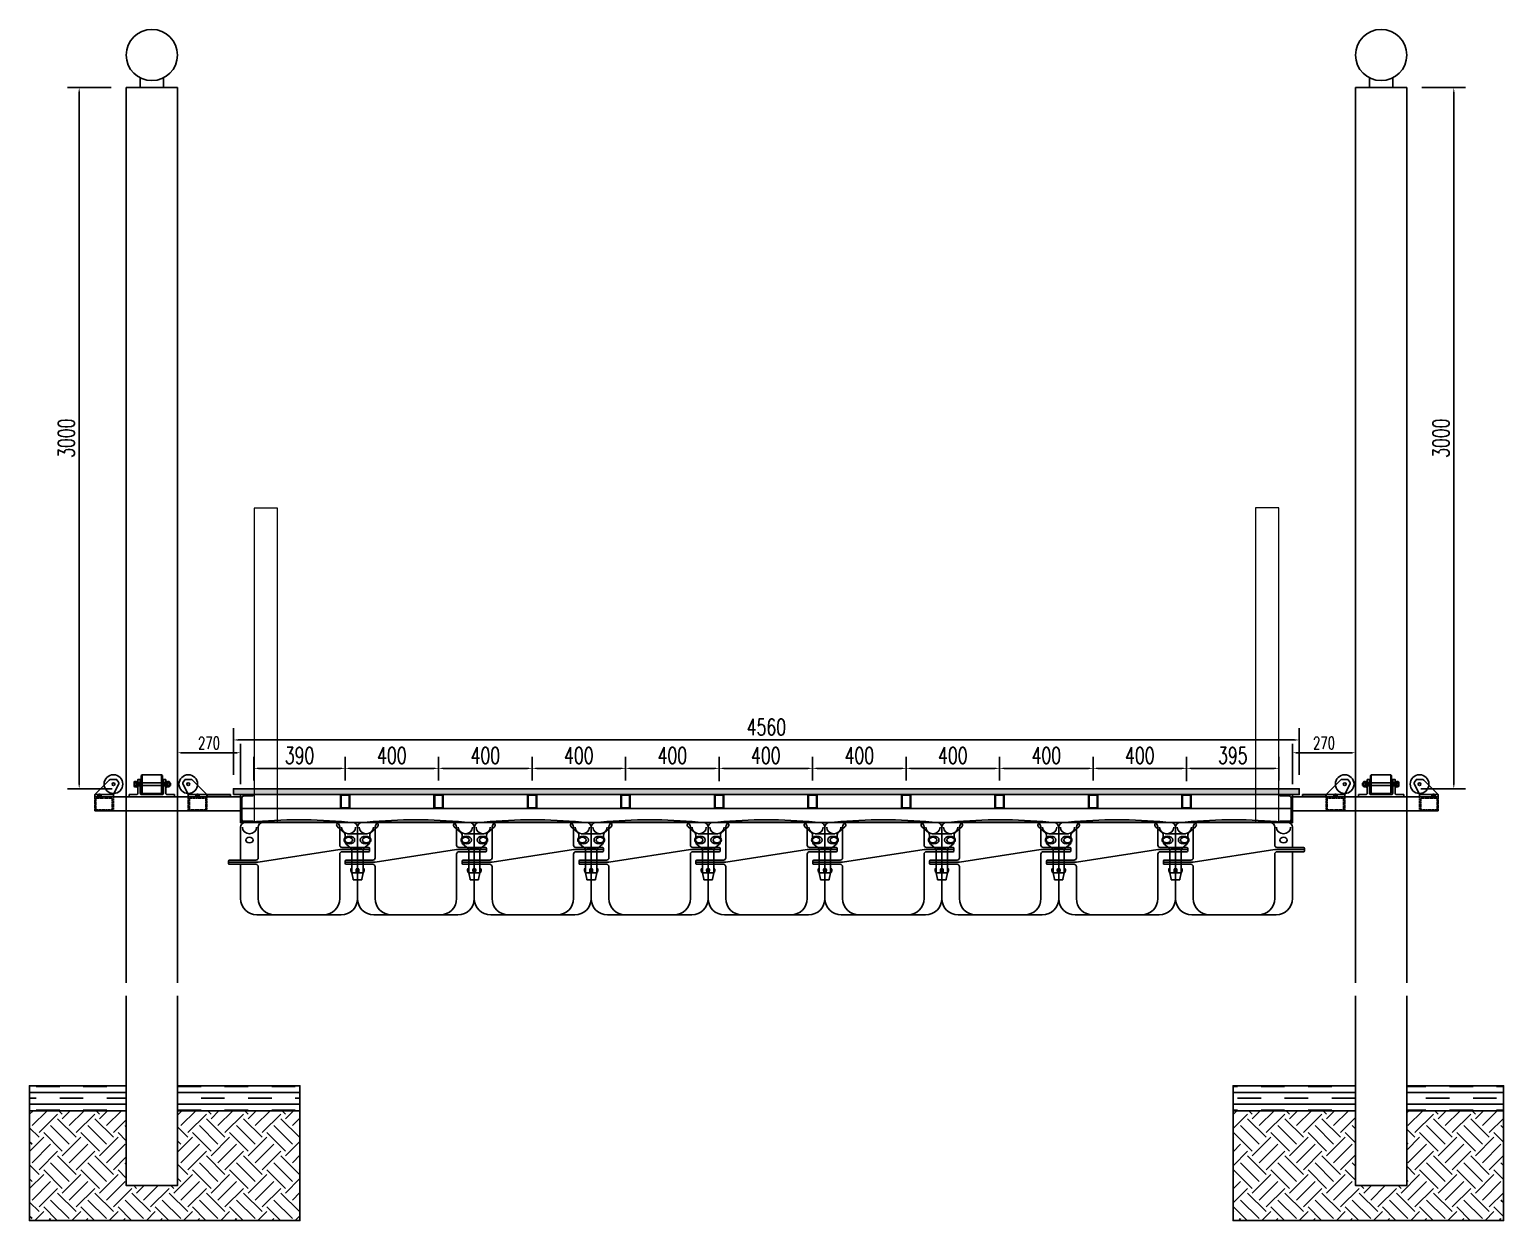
# Model space of a CAD drawing. Header units: millimetres. Extents: x -1442555 to -1216736, y 1446954 to 1531173.
# Drawn here: x -1253319 to -1247012, y 1483214 to 1488311 of the extents above; entities that cross this region are included whole.
import ezdxf

# ---------------------------------------------------------------- set-up
doc = ezdxf.new("R2010")
doc.units = ezdxf.units.MM
doc.header["$LTSCALE"] = 10
for name, pattern in [('ACAD_ISO03W100', [30, 12, -18]), ('CENTER2', [28.575, 19.05, -3.175, 3.175, -3.175]), ('DASH', [0.35, 0.25, -0.1]), ('DASHED2', [9.525, 6.35, -3.175])]:
    doc.linetypes.add(name, pattern=pattern)
doc.layers.get('0').update_dxf_attribs({"linetype": 'CONTINUOUS'})
doc.layers.get('DEFPOINTS').update_dxf_attribs({"linetype": 'CONTINUOUS'})
for name, color, linetype in [('PUB_DIM', 3, 'CONTINUOUS'), ('W-FLOAT_BOWL浮筒', 253, 'CONTINUOUS'), ('W-MOUNTING固定方式', 5, 'CONTINUOUS'), ('W-PLASTIC_RAILINGS塑木栏杆', 6, 'CONTINUOUS'), ('W-STEEL_FRAME钢架', 3, 'CONTINUOUS'), ('W-STEEL_KEEL钢龙骨', 5, 'CONTINUOUS'), ('W-WOOD_FLOOR木地板', 30, 'CONTINUOUS'), ('护桩器', 154, 'CONTINUOUS')]:
    doc.layers.add(name, color=color, linetype=linetype)
doc.styles.add('STANDARD_T3', font='simplex.shx', dxfattribs={"width": 0.7, "bigfont": 'gbcbig.shx'})
doc.dimstyles.new('W&&15', dxfattribs={"dimtxt": 52.5, "dimasz": 15, "dimexe": 37.5, "dimexo": 45, "dimgap": 15, "dimtad": 1, "dimdec": 0, "dimzin": 0, "dimdsep": 46, "dimtxsty": 'STANDARD_T3', "dimcen": 0.09, "dimclrd": 1, "dimclre": 1, "dimclrt": 7, "dimazin": 2, "dimtfac": 1, "dimtdec": 0, "dimtix": 1, "dimtmove": 2, "dimatfit": 3, "dimfxl": 100, "dimtolj": 1, "dimtzin": 0, "dimarcsym": 0})
doc.dimstyles.new('W&&20', dxfattribs={"dimtxt": 70, "dimasz": 20, "dimexe": 50, "dimexo": 60, "dimgap": 20, "dimtad": 1, "dimdec": 0, "dimzin": 0, "dimdsep": 46, "dimtxsty": 'STANDARD_T3', "dimcen": 0.09, "dimclrd": 1, "dimclre": 1, "dimclrt": 7, "dimazin": 2, "dimtfac": 1, "dimtdec": 0, "dimtix": 1, "dimtmove": 2, "dimatfit": 3, "dimfxl": 100, "dimtolj": 1, "dimtzin": 0, "dimarcsym": 0})
pattern_1 = [(45, (-2555026.02, -448031.27), (0, 159.099026), [112.5, -112.5]), (45, (-2555055.85, -448001.44), (0, 159.099026), [112.5, -112.5]), (45, (-2555085.68, -447971.61), (0, 159.099026), [112.5, -112.5]), (135, (-2555085.68, -447951.72), (-159.099026, 3e-14), [112.5, -112.5]), (135, (-2555055.85, -447921.89), (-159.099026, 3e-14), [112.5, -112.5]), (135, (-2555026.02, -447892.06), (-159.099026, 3e-14), [112.5, -112.5])]
pattern_2 = [(0, (-2554925.244, -448006.08), (100.77696, 50.38848), [100.77696, -100.77696]), (0, (-2555026.02, -447980.884), (0, 50.38848), [])]

# ---------------------------------------------------------------- blocks, each defined once
blk = doc.blocks.new('*U42')
at = {"layer": 'W-STEEL_KEEL钢龙骨'}
for points in [[(-20, 30), (-20, -30), (20, -30), (20, 30)], [(-17, 27), (-17, -27), (17, -27), (17, 27)]]:
    blk.add_lwpolyline(points, close=True, dxfattribs=at)
blk = doc.blocks.new('*U43')
at = {"layer": 'W-FLOAT_BOWL浮筒', "color": 0, "linetype": 'ByBlock', "lineweight": -2, "transparency": 16777216}
for p in [(0, 0), (400, 0), (800, 0), (1200, 0), (1600, 0), (2000, 0), (2400, 0), (2800, 0), (3200, 0), (3600, 0)]:
    blk.add_blockref('*U42', p, dxfattribs=at)
blk = doc.blocks.new('*D44')
at = {"color": 1, "lineweight": -2, "transparency": 16777216}
for p, q in [((-1252446, 1485121.7), (-1252446, 1485320.5)), ((-1247885.7, 1485121.7), (-1247885.7, 1485320.5)), ((-1252426, 1485270.5), (-1247905.7, 1485270.5))]:
    blk.add_line(p, q, dxfattribs=at)
at = {"color": 1, "transparency": 16777216}
for points in [[(-1252426, 1485273.8), (-1252426, 1485267.1), (-1252446, 1485270.5)], [(-1247905.7, 1485273.8), (-1247905.7, 1485267.1), (-1247885.7, 1485270.5)]]:
    blk.add_solid(points, dxfattribs=at)
at = {"layer": 'DEFPOINTS', "color": 0, "transparency": 16777216}
for p in [(-1247885.7, 1485270.5), (-1252446, 1485061.7), (-1247885.7, 1485061.7)]:
    blk.add_point(p, dxfattribs=at)
at = {"color": 7, "transparency": 16777216, "insert": (-1250165.8, 1485325.5), "char_height": 70, "attachment_point": 5, "style": 'STANDARD_T3'}
blk.add_mtext('\\A1;4560', dxfattribs=at)
blk = doc.blocks.new('*D56')
at = {"color": 1, "lineweight": -2, "transparency": 16777216}
for p, q in [((-1252358, 1485096.7), (-1252358, 1485198.9)), ((-1251968, 1485096.6), (-1251968, 1485198.9)), ((-1252338, 1485148.9), (-1251988, 1485148.9))]:
    blk.add_line(p, q, dxfattribs=at)
at = {"color": 1, "transparency": 16777216}
for points in [[(-1252338, 1485152.3), (-1252338, 1485145.6), (-1252358, 1485148.9)], [(-1251988, 1485152.3), (-1251988, 1485145.6), (-1251968, 1485148.9)]]:
    blk.add_solid(points, dxfattribs=at)
at = {"layer": 'DEFPOINTS', "color": 0, "transparency": 16777216}
for p in [(-1251968, 1485148.9), (-1252358, 1485036.7), (-1251968, 1485036.6)]:
    blk.add_point(p, dxfattribs=at)
at = {"color": 7, "transparency": 16777216, "insert": (-1252163, 1485203.9), "char_height": 70, "attachment_point": 5, "style": 'STANDARD_T3'}
blk.add_mtext('\\A1;390', dxfattribs=at)
blk = doc.blocks.new('*D57')
at = {"color": 1, "lineweight": -2, "transparency": 16777216}
for p, q in [((-1251968, 1485096.6), (-1251968, 1485198.9)), ((-1251568, 1485096.6), (-1251568, 1485198.9)), ((-1251948, 1485148.9), (-1251588, 1485148.9))]:
    blk.add_line(p, q, dxfattribs=at)
at = {"color": 1, "transparency": 16777216}
for points in [[(-1251948, 1485152.2), (-1251948, 1485145.5), (-1251968, 1485148.9)], [(-1251588, 1485152.2), (-1251588, 1485145.5), (-1251568, 1485148.9)]]:
    blk.add_solid(points, dxfattribs=at)
at = {"layer": 'DEFPOINTS', "color": 0, "transparency": 16777216}
for p in [(-1251568, 1485148.9), (-1251968, 1485036.6), (-1251568, 1485036.6)]:
    blk.add_point(p, dxfattribs=at)
at = {"color": 7, "transparency": 16777216, "insert": (-1251768, 1485203.9), "char_height": 70, "attachment_point": 5, "style": 'STANDARD_T3'}
blk.add_mtext('\\A1;400', dxfattribs=at)
blk = doc.blocks.new('*D58')
at = {"color": 1, "lineweight": -2, "transparency": 16777216}
for p, q in [((-1251568, 1485096.6), (-1251568, 1485198.9)), ((-1251168, 1485096.6), (-1251168, 1485198.9)), ((-1251548, 1485148.9), (-1251188, 1485148.9))]:
    blk.add_line(p, q, dxfattribs=at)
at = {"color": 1, "transparency": 16777216}
for points in [[(-1251548, 1485152.2), (-1251548, 1485145.5), (-1251568, 1485148.9)], [(-1251188, 1485152.2), (-1251188, 1485145.5), (-1251168, 1485148.9)]]:
    blk.add_solid(points, dxfattribs=at)
at = {"layer": 'DEFPOINTS', "color": 0, "transparency": 16777216}
for p in [(-1251168, 1485148.9), (-1251568, 1485036.6), (-1251168, 1485036.6)]:
    blk.add_point(p, dxfattribs=at)
at = {"color": 7, "transparency": 16777216, "insert": (-1251368, 1485203.9), "char_height": 70, "attachment_point": 5, "style": 'STANDARD_T3'}
blk.add_mtext('\\A1;400', dxfattribs=at)
blk = doc.blocks.new('*D59')
at = {"color": 1, "lineweight": -2, "transparency": 16777216}
for p, q in [((-1251168, 1485096.6), (-1251168, 1485198.9)), ((-1250768, 1485096.6), (-1250768, 1485198.9)), ((-1251148, 1485148.9), (-1250788, 1485148.9))]:
    blk.add_line(p, q, dxfattribs=at)
at = {"color": 1, "transparency": 16777216}
for points in [[(-1251148, 1485152.2), (-1251148, 1485145.5), (-1251168, 1485148.9)], [(-1250788, 1485152.2), (-1250788, 1485145.5), (-1250768, 1485148.9)]]:
    blk.add_solid(points, dxfattribs=at)
at = {"layer": 'DEFPOINTS', "color": 0, "transparency": 16777216}
for p in [(-1250768, 1485148.9), (-1251168, 1485036.6), (-1250768, 1485036.6)]:
    blk.add_point(p, dxfattribs=at)
at = {"color": 7, "transparency": 16777216, "insert": (-1250968, 1485203.9), "char_height": 70, "attachment_point": 5, "style": 'STANDARD_T3'}
blk.add_mtext('\\A1;400', dxfattribs=at)
blk = doc.blocks.new('*D60')
at = {"color": 1, "lineweight": -2, "transparency": 16777216}
for p, q in [((-1250768, 1485096.6), (-1250768, 1485198.9)), ((-1250368, 1485096.6), (-1250368, 1485198.9)), ((-1250748, 1485148.9), (-1250388, 1485148.9))]:
    blk.add_line(p, q, dxfattribs=at)
at = {"color": 1, "transparency": 16777216}
for points in [[(-1250748, 1485152.2), (-1250748, 1485145.5), (-1250768, 1485148.9)], [(-1250388, 1485152.2), (-1250388, 1485145.5), (-1250368, 1485148.9)]]:
    blk.add_solid(points, dxfattribs=at)
at = {"layer": 'DEFPOINTS', "color": 0, "transparency": 16777216}
for p in [(-1250368, 1485148.9), (-1250768, 1485036.6), (-1250368, 1485036.6)]:
    blk.add_point(p, dxfattribs=at)
at = {"color": 7, "transparency": 16777216, "insert": (-1250568, 1485203.9), "char_height": 70, "attachment_point": 5, "style": 'STANDARD_T3'}
blk.add_mtext('\\A1;400', dxfattribs=at)
blk = doc.blocks.new('*D61')
at = {"color": 1, "lineweight": -2, "transparency": 16777216}
for p, q in [((-1250368, 1485093.6), (-1250368, 1485198.9)), ((-1249968, 1485096.6), (-1249968, 1485198.9)), ((-1250348, 1485148.9), (-1249988, 1485148.9))]:
    blk.add_line(p, q, dxfattribs=at)
at = {"color": 1, "transparency": 16777216}
for points in [[(-1250348, 1485152.2), (-1250348, 1485145.5), (-1250368, 1485148.9)], [(-1249988, 1485152.2), (-1249988, 1485145.5), (-1249968, 1485148.9)]]:
    blk.add_solid(points, dxfattribs=at)
at = {"layer": 'DEFPOINTS', "color": 0, "transparency": 16777216}
for p in [(-1249968, 1485148.9), (-1250368, 1485033.6), (-1249968, 1485036.6)]:
    blk.add_point(p, dxfattribs=at)
at = {"color": 7, "transparency": 16777216, "insert": (-1250168, 1485203.9), "char_height": 70, "attachment_point": 5, "style": 'STANDARD_T3'}
blk.add_mtext('\\A1;400', dxfattribs=at)
blk = doc.blocks.new('*D62')
at = {"color": 1, "lineweight": -2, "transparency": 16777216}
for p, q in [((-1249968, 1485096.6), (-1249968, 1485198.9)), ((-1249568, 1485096.6), (-1249568, 1485198.9)), ((-1249948, 1485148.9), (-1249588, 1485148.9))]:
    blk.add_line(p, q, dxfattribs=at)
at = {"color": 1, "transparency": 16777216}
for points in [[(-1249948, 1485152.2), (-1249948, 1485145.5), (-1249968, 1485148.9)], [(-1249588, 1485152.2), (-1249588, 1485145.5), (-1249568, 1485148.9)]]:
    blk.add_solid(points, dxfattribs=at)
at = {"layer": 'DEFPOINTS', "color": 0, "transparency": 16777216}
for p in [(-1249568, 1485148.9), (-1249968, 1485036.6), (-1249568, 1485036.6)]:
    blk.add_point(p, dxfattribs=at)
at = {"color": 7, "transparency": 16777216, "insert": (-1249768, 1485203.9), "char_height": 70, "attachment_point": 5, "style": 'STANDARD_T3'}
blk.add_mtext('\\A1;400', dxfattribs=at)
blk = doc.blocks.new('*D63')
at = {"color": 1, "lineweight": -2, "transparency": 16777216}
for p, q in [((-1249568, 1485096.6), (-1249568, 1485198.9)), ((-1249168, 1485096.6), (-1249168, 1485198.9)), ((-1249548, 1485148.9), (-1249188, 1485148.9))]:
    blk.add_line(p, q, dxfattribs=at)
at = {"color": 1, "transparency": 16777216}
for points in [[(-1249548, 1485152.2), (-1249548, 1485145.5), (-1249568, 1485148.9)], [(-1249188, 1485152.2), (-1249188, 1485145.5), (-1249168, 1485148.9)]]:
    blk.add_solid(points, dxfattribs=at)
at = {"layer": 'DEFPOINTS', "color": 0, "transparency": 16777216}
for p in [(-1249168, 1485148.9), (-1249568, 1485036.6), (-1249168, 1485036.6)]:
    blk.add_point(p, dxfattribs=at)
at = {"color": 7, "transparency": 16777216, "insert": (-1249368, 1485203.9), "char_height": 70, "attachment_point": 5, "style": 'STANDARD_T3'}
blk.add_mtext('\\A1;400', dxfattribs=at)
blk = doc.blocks.new('*D64')
at = {"color": 1, "lineweight": -2, "transparency": 16777216}
for p, q in [((-1249168, 1485096.6), (-1249168, 1485198.9)), ((-1248768, 1485096.6), (-1248768, 1485198.9)), ((-1249148, 1485148.9), (-1248788, 1485148.9))]:
    blk.add_line(p, q, dxfattribs=at)
at = {"color": 1, "transparency": 16777216}
for points in [[(-1249148, 1485152.2), (-1249148, 1485145.5), (-1249168, 1485148.9)], [(-1248788, 1485152.2), (-1248788, 1485145.5), (-1248768, 1485148.9)]]:
    blk.add_solid(points, dxfattribs=at)
at = {"layer": 'DEFPOINTS', "color": 0, "transparency": 16777216}
for p in [(-1248768, 1485148.9), (-1249168, 1485036.6), (-1248768, 1485036.6)]:
    blk.add_point(p, dxfattribs=at)
at = {"color": 7, "transparency": 16777216, "insert": (-1248968, 1485203.9), "char_height": 70, "attachment_point": 5, "style": 'STANDARD_T3'}
blk.add_mtext('\\A1;400', dxfattribs=at)
blk = doc.blocks.new('*D65')
at = {"color": 1, "lineweight": -2, "transparency": 16777216}
for p, q in [((-1248768, 1485096.6), (-1248768, 1485198.9)), ((-1248368, 1485096.6), (-1248368, 1485198.9)), ((-1248748, 1485148.9), (-1248388, 1485148.9))]:
    blk.add_line(p, q, dxfattribs=at)
at = {"color": 1, "transparency": 16777216}
for points in [[(-1248748, 1485152.3), (-1248748, 1485145.6), (-1248768, 1485148.9)], [(-1248388, 1485152.3), (-1248388, 1485145.6), (-1248368, 1485148.9)]]:
    blk.add_solid(points, dxfattribs=at)
at = {"layer": 'DEFPOINTS', "color": 0, "transparency": 16777216}
for p in [(-1248368, 1485148.9), (-1248768, 1485036.6), (-1248368, 1485036.6)]:
    blk.add_point(p, dxfattribs=at)
at = {"color": 7, "transparency": 16777216, "insert": (-1248568, 1485203.9), "char_height": 70, "attachment_point": 5, "style": 'STANDARD_T3'}
blk.add_mtext('\\A1;400', dxfattribs=at)
blk = doc.blocks.new('blhft')
at = {"layer": 'W-FLOAT_BOWL浮筒'}
for p, q in [((-230, 395), (230, 395)), ((-208.5, 397), (208.2, 397)), ((-208.5, 397), (-208.5, 395)), ((208.2, 397), (208.2, 395)), ((-250, 234.5), (-250, 375)), ((-174.3, 244.5), (-174.3, 375)), ((174.3, 298.5), (174.3, 375)), ((250, 375), (250, 288.5)), ((174.3, 279.5), (-174.3, 225.5)), ((174.3, 279.5), (302.1, 279.5)), ((174.3, 260.5), (174.3, 70)), ((184.3, 288.5), (298.1, 288.5)), ((184.3, 270.5), (298.1, 270.5)), ((250, 270.5), (250, 70)), ((-302, 225.5), (-174.3, 225.5)), ((-298, 234.5), (-184.3, 234.5)), ((-298, 216.5), (-184.3, 216.5)), ((-250, 70), (-250, 216.5)), ((-174.3, 206.5), (-174.3, 70)), ((-180, 0), (180, 0))]:
    blk.add_line(p, q, dxfattribs=at)
at = {"layer": 'W-FLOAT_BOWL浮筒', "ltscale": 0.5}
for p, q in [((302.1, 284.5), (302.1, 274.5)), ((-302, 230.5), (-302, 220.5))]:
    blk.add_line(p, q, dxfattribs=at)
at = {"layer": 'W-FLOAT_BOWL浮筒'}
for centre, radius, start, end in [((-230, 375), 20, 90, 180), ((-0.2, -1768.5), 2175.5, 84.50426, 95.49574), ((-154.3, 375), 20, 90, 180), ((154.3, 375), 20, 0, 90), ((230, 375), 20, 0, 90), ((184.3, 298.5), 10, 180, 270), ((184.3, 260.5), 10, 90, 180), ((298.1, 274.5), 4, 270, 0), ((-298, 220.5), 4, 180, 270), ((-184.3, 244.5), 10, 270, 0), ((-184.3, 206.5), 10, 0, 90), ((-180, 70), 70, 180, 270), ((-104.3, 70), 70, 180, 270), ((104.3, 70), 70, 270, 0), ((180, 70), 70, 270, 0)]:
    blk.add_arc(centre, radius, start, end, dxfattribs=at)
at = {"layer": 'W-FLOAT_BOWL浮筒', "ltscale": 0.5}
for centre, start, end in [((298.1, 284.5), 0, 90), ((-298, 230.5), 90, 180)]:
    blk.add_arc(centre, 4, start, end, dxfattribs=at)
at = {"layer": 'W-FLOAT_BOWL浮筒', "extrusion": (0, 0, -1)}
blk.add_ellipse((-212.1, 375), major_axis=(-30.4, 0), ratio=0.921809, start_param=3.141593, end_param=6.283185, dxfattribs=at)
at = {"layer": 'W-FLOAT_BOWL浮筒'}
blk.add_ellipse((-212.1, 320.5), major_axis=(-16, 0), ratio=0.75, dxfattribs=at)
blk.add_ellipse((211.9, 375.4), major_axis=(30.4, 0.1), ratio=0.921809, start_param=3.141593, end_param=6.283185, dxfattribs=at)
at = {"layer": 'W-FLOAT_BOWL浮筒', "extrusion": (0, 0, -1)}
blk.add_ellipse((212.1, 320.5), major_axis=(16, 0), ratio=0.75, dxfattribs=at)
blk = doc.blocks.new('*U70')
at = {"layer": 'W-FLOAT_BOWL浮筒'}
blk.add_blockref('blhft', (0, -203.5), dxfattribs=at)
blk = doc.blocks.new('*U71')
at = {"layer": '护桩器', "color": 0, "linetype": 'ByBlock', "lineweight": -2, "transparency": 16777216}
for p in [(0, 0), (500, 0), (1000, 0), (1500, 0), (2000, 0), (2500, 0), (3000, 0), (3500, 0), (4000, 0)]:
    blk.add_blockref('*U70', p, dxfattribs=at)
blk = doc.blocks.new('*D72')
at = {"color": 1, "lineweight": -2, "transparency": 16777216}
for p, q in [((-1248368, 1485093.6), (-1248368, 1485198.9)), ((-1247972.7, 1485096.7), (-1247972.7, 1485198.9)), ((-1248348, 1485148.9), (-1247992.7, 1485148.9))]:
    blk.add_line(p, q, dxfattribs=at)
at = {"color": 1, "transparency": 16777216}
for points in [[(-1248348, 1485152.3), (-1248348, 1485145.6), (-1248368, 1485148.9)], [(-1247992.7, 1485152.3), (-1247992.7, 1485145.6), (-1247972.7, 1485148.9)]]:
    blk.add_solid(points, dxfattribs=at)
at = {"layer": 'DEFPOINTS', "color": 0, "transparency": 16777216}
for p in [(-1247972.7, 1485148.9), (-1248368, 1485033.6), (-1247972.7, 1485036.7)]:
    blk.add_point(p, dxfattribs=at)
at = {"color": 7, "transparency": 16777216, "insert": (-1248170.3, 1485203.9), "char_height": 70, "attachment_point": 5, "style": 'STANDARD_T3'}
blk.add_mtext('\\A1;395', dxfattribs=at)
blk = doc.blocks.new('5632.')
for p, q in [((865972.8, -129944.8), (865995.8, -129992.1)), ((865980.9, -129928.5), (865973.8, -129939)), ((866075.8, -129992.1), (866013.8, -129930.1))]:
    blk.add_line(p, q)
at = {"color": 0}
for p, q in [((866006.7, -129927.1), (865984.3, -129927.1)), ((866075.8, -129992.1), (865995.8, -129992.1)), ((865995.8, -129992.1), (865995.8, -130002.1)), ((865995.8, -130002.1), (866075.8, -130002.1)), ((866075.8, -130002.1), (866075.8, -129992.1))]:
    blk.add_line(p, q, dxfattribs=at)
for radius in [40, 6]:
    blk.add_circle((865995.8, -129947.3), radius)
for centre, radius, start, end in [((865977.3, -129942.6), 5, 133.94354, 206), ((865984.3, -129932.1), 5, 90, 133.94354), ((866006.7, -129937.1), 10, 45, 90)]:
    blk.add_arc(centre, radius, start, end)
blk = doc.blocks.new('*D82')
at = {"layer": 'DEFPOINTS', "color": 0, "transparency": 16777216}
for p in [(-1247645.2, 1485215.7), (-1247914.7, 1485036.7, 0), (-1247645.2, 1485036.7, 0)]:
    blk.add_point(p, dxfattribs=at)
at = {"layer": 'PUB_DIM', "color": 1, "lineweight": -2, "transparency": 16777216}
for p, q in [((-1247914.7, 1485081.7), (-1247914.7, 1485253.2)), ((-1247645.2, 1485081.7), (-1247645.2, 1485253.2)), ((-1247899.7, 1485215.7), (-1247660.2, 1485215.7))]:
    blk.add_line(p, q, dxfattribs=at)
at = {"layer": 'PUB_DIM', "color": 1, "transparency": 16777216}
for points in [[(-1247899.7, 1485218.2), (-1247899.7, 1485213.2), (-1247914.7, 1485215.7)], [(-1247660.2, 1485218.2), (-1247660.2, 1485213.2), (-1247645.2, 1485215.7)]]:
    blk.add_solid(points, dxfattribs=at)
at = {"layer": 'PUB_DIM', "color": 7, "transparency": 16777216, "insert": (-1247779.9, 1485256.9), "char_height": 52.5, "attachment_point": 5, "style": 'STANDARD_T3'}
blk.add_mtext('\\A1;270', dxfattribs=at)
blk = doc.blocks.new('*D83')
at = {"layer": 'DEFPOINTS', "color": 0, "transparency": 16777216}
for p in [(-1247421.2, 1488061.7, 0), (-1247224.8, 1488061.7), (-1247426.2, 1485061.7, 0)]:
    blk.add_point(p, dxfattribs=at)
at = {"layer": 'PUB_DIM', "color": 1, "lineweight": -2, "transparency": 16777216}
for p, q in [((-1247361.2, 1488061.7), (-1247174.8, 1488061.7)), ((-1247224.8, 1485081.7), (-1247224.8, 1488041.7)), ((-1247366.2, 1485061.7), (-1247174.8, 1485061.7))]:
    blk.add_line(p, q, dxfattribs=at)
at = {"layer": 'PUB_DIM', "color": 1, "transparency": 16777216}
for points in [[(-1247228.1, 1488041.7), (-1247221.5, 1488041.7), (-1247224.8, 1488061.7)], [(-1247228.1, 1485081.7), (-1247221.5, 1485081.7), (-1247224.8, 1485061.7)]]:
    blk.add_solid(points, dxfattribs=at)
at = {"layer": 'PUB_DIM', "color": 7, "transparency": 16777216, "insert": (-1247279.8, 1486561.7), "char_height": 70, "attachment_point": 5, "rotation": 90, "style": 'STANDARD_T3'}
blk.add_mtext('\\A1;3000', dxfattribs=at)
blk = doc.blocks.new('*D84')
at = {"layer": 'DEFPOINTS', "color": 0, "transparency": 16777216}
for p in [(-1252685.5, 1485215.7), (-1252685.5, 1485036.7, 0), (-1252416, 1485036.7, 0)]:
    blk.add_point(p, dxfattribs=at)
at = {"layer": 'PUB_DIM', "color": 1, "lineweight": -2, "transparency": 16777216}
for p, q in [((-1252685.5, 1485081.7), (-1252685.5, 1485253.2)), ((-1252416, 1485081.7), (-1252416, 1485253.2)), ((-1252431, 1485215.7), (-1252670.5, 1485215.7))]:
    blk.add_line(p, q, dxfattribs=at)
at = {"layer": 'PUB_DIM', "color": 1, "transparency": 16777216}
for points in [[(-1252670.5, 1485218.2), (-1252670.5, 1485213.2), (-1252685.5, 1485215.7)], [(-1252431, 1485218.2), (-1252431, 1485213.2), (-1252416, 1485215.7)]]:
    blk.add_solid(points, dxfattribs=at)
at = {"layer": 'PUB_DIM', "color": 7, "transparency": 16777216, "insert": (-1252550.7, 1485256.9), "char_height": 52.5, "attachment_point": 5, "style": 'STANDARD_T3'}
blk.add_mtext('\\A1;270', dxfattribs=at)
blk = doc.blocks.new('*D85')
at = {"layer": 'DEFPOINTS', "color": 0, "transparency": 16777216}
for p in [(-1253105.8, 1488061.7), (-1252909.5, 1488061.7, 0), (-1252904.5, 1485061.7, 0)]:
    blk.add_point(p, dxfattribs=at)
at = {"layer": 'PUB_DIM', "color": 1, "lineweight": -2, "transparency": 16777216}
for p, q in [((-1252969.5, 1488061.7), (-1253155.8, 1488061.7)), ((-1253105.8, 1485081.7), (-1253105.8, 1488041.7)), ((-1252964.5, 1485061.7), (-1253155.8, 1485061.7))]:
    blk.add_line(p, q, dxfattribs=at)
at = {"layer": 'PUB_DIM', "color": 1, "transparency": 16777216}
for points in [[(-1253109.2, 1488041.7), (-1253102.5, 1488041.7), (-1253105.8, 1488061.7)], [(-1253109.2, 1485081.7), (-1253102.5, 1485081.7), (-1253105.8, 1485061.7)]]:
    blk.add_solid(points, dxfattribs=at)
at = {"layer": 'PUB_DIM', "color": 7, "transparency": 16777216, "insert": (-1253160.8, 1486561.7), "char_height": 70, "attachment_point": 5, "rotation": 90, "style": 'STANDARD_T3'}
blk.add_mtext('\\A1;3000', dxfattribs=at)
blk = doc.blocks.new('dxd')
at = {"layer": 'W-FLOAT_BOWL浮筒'}
for p, q in [((-79, 0), (79, 0)), ((-85.7, -17.4), (-55.8, -44.3)), ((-52.5, -64.4), (-52.5, -51.8)), ((-42.5, -47.3), (42.5, -47.3)), ((52.5, -64.4), (52.5, -51.8)), ((85.7, -17.4), (55.8, -44.3)), ((-48.8, -91.6), (-27.7, -108.7)), ((-24, -214.5), (-24, -116.5)), ((-19.2, -111.7), (19.2, -111.7)), ((24, -214.5), (24, -116.5)), ((48.8, -91.6), (27.7, -108.7)), ((-29, -205.6), (-29, -199.5)), ((-26, -196.5), (-24, -196.5)), ((-24, -214.5), (-18.4, -242.5)), ((-24, -214.5), (24, -214.5)), ((-16, -244.5), (16, -244.5)), ((-6, -205.5), (-6, -200.2)), ((6, -205.5), (6, -200.2)), ((24, -214.5), (18.4, -242.5)), ((26, -196.5), (24, -196.5)), ((29, -205.6), (29, -199.5))]:
    blk.add_line(p, q, dxfattribs=at)
at = {"layer": 'W-FLOAT_BOWL浮筒', "ltscale": 0.1}
for p, q in [((-18.4, -242.5), (-18, -244.5)), ((-18, -244.5), (-16, -244.5)), ((16, -244.5), (18, -244.5)), ((18.4, -242.5), (18, -244.5))]:
    blk.add_line(p, q, dxfattribs=at)
at = {"layer": 'W-FLOAT_BOWL浮筒'}
for centre, radius, start, end in [((-79, -10), 10, 90, 228.00092), ((79, -10), 10, 311.99908, 90), ((-62.5, -51.8), 10, 0, 48.00092), ((-34.5, -90), 31.4, 56.41658, 122.85309), ((34.5, -90), 31.3, 57.12872, 123.60194), ((62.5, -51.8), 10, 131.99908, 180), ((-43.5, -74.5), 13.5, 126.56574, 231), ((-42.5, -83.9), 10, 184.14788, 231), ((-34.5, -58.9), 31.4, 236.13806, 303.55692), ((-34, -116.5), 10, 0, 51), ((-25.5, -74.5), 13.5, 308.36964, 51.90106), ((25.5, -74.5), 13.5, 128.09894, 231.63036), ((34.5, -58.9), 31.4, 236.43853, 303.86649), ((34, -116.5), 10, 129, 180), ((42.5, -83.9), 10, 309, 355.85212), ((43.5, -74.5), 13.5, 309, 53.43426), ((-26, -199.5), 3, 90, 180), ((-16, -242), 2.5, 191.30993, 270), ((-3, -200.2), 3, 115.37693, 180), ((0, -206.5), 10, 64.62307, 115.37693), ((3, -200.2), 3, 0, 64.62307), ((16, -242), 2.5, 270, 348.69007), ((26, -199.5), 3, 0, 90)]:
    blk.add_arc(centre, radius, start, end, dxfattribs=at)
for centre, major_axis, start_param, end_param in [((-23, -205.6), (0, -9), 4.712389, 6.115737), ((0, -205.5), (0, 9), 1.570796, 4.712389)]:
    blk.add_ellipse(centre, major_axis=major_axis, ratio=0.666667, start_param=start_param, end_param=end_param, dxfattribs=at)
at = {"layer": 'W-FLOAT_BOWL浮筒', "extrusion": (0, 0, -1)}
blk.add_ellipse((23, -205.6), major_axis=(0, -9), ratio=0.666667, start_param=4.712389, end_param=6.115737, dxfattribs=at)
blk = doc.blocks.new('*U87')
at = {"layer": 'W-FLOAT_BOWL浮筒'}
blk.add_blockref('dxd', (0, 122.25), dxfattribs=at)
blk = doc.blocks.new('*U88')
at = {"layer": 'W-FLOAT_BOWL浮筒', "color": 0, "linetype": 'ByBlock', "lineweight": -2, "transparency": 16777216}
for p in [(0, 0), (500, 0), (1000, 0), (1500, 0), (2000, 0), (2500, 0), (3000, 0), (3500, 0)]:
    blk.add_blockref('*U87', p, dxfattribs=at)

msp = doc.modelspace()

# ---------------------------------------------------------------- hatches: boundary and pattern name
h = msp.add_hatch()
h.set_pattern_fill('土壤', color=256, scale=30, angle=45)
h.set_pattern_definition(pattern_1)
h.paths.add_polyline_path([(-1252685.5, 1483363.8), (-1252904.5, 1483363.8), (-1252904.5, 1483683.9), (-1253318.5, 1483683.9), (-1253318.5, 1483214), (-1252161.6, 1483214), (-1252161.6, 1483683.9), (-1252685.5, 1483683.9)])
h = msp.add_hatch()
h.set_pattern_fill('土壤', color=256, scale=30, angle=45)
h.set_pattern_definition(pattern_1)
h.paths.add_polyline_path([(-1247645.2, 1483683.9), (-1248169, 1483683.9), (-1248169, 1483214), (-1247012.1, 1483214), (-1247012.1, 1483683.9), (-1247426.2, 1483683.9), (-1247426.2, 1483363.8), (-1247645.2, 1483363.8)])
at = {"layer": 'PUB_DIM'}
h = msp.add_hatch(dxfattribs=at)
h.set_pattern_fill('不能通行的沼泽地', color=256, scale=30)
h.set_pattern_definition(pattern_2)
h.paths.add_polyline_path([(-1252685.5, 1483683.9), (-1252161.6, 1483683.9), (-1252161.6, 1483790.4), (-1252685.5, 1483790.4)])
h.paths.add_polyline_path([(-1252904.5, 1483683.9), (-1253318.5, 1483683.9), (-1253318.5, 1483790.4), (-1252904.5, 1483790.4)])
h = msp.add_hatch(dxfattribs=at)
h.set_pattern_fill('不能通行的沼泽地', color=256, scale=30)
h.set_pattern_definition(pattern_2)
h.paths.add_polyline_path([(-1247645.2, 1483683.9), (-1248169, 1483683.9), (-1248169, 1483790.4), (-1247645.2, 1483790.4)])
h.paths.add_polyline_path([(-1247426.2, 1483683.9), (-1247012.1, 1483683.9), (-1247012.1, 1483790.4), (-1247426.2, 1483790.4)])
at = {"layer": 'W-WOOD_FLOOR木地板'}
h = msp.add_hatch(dxfattribs=at)
h.set_pattern_fill('木纹03', color=256, scale=100)
h.set_pattern_definition([(0, (-3011838.98, -1010937.8), (200, 200), [10, -190]), (90, (-3011758.98, -1010867.8), (-200, 200), [20, -180]), (45, (-3011798.98, -1010887.8), (0, 199.998082), [14.14, -42.42, 14.14, -28.28, 99, -85]), (45, (-3011848.98, -1010947.8), (0, 200), [14.142, -28.284, 14.142, -226.2]), (45, (-3011778.98, -1010927.8), (0, 200), [14.142, -268.700712]), (45, (-3011758.98, -1010937.8), (0, 200), [14.142, -268.700712]), (45, (-3011788.98, -1010917.8), (0, 200), [14.142, -268.700712]), (45, (-3011798.98, -1010907.8), (0, 200), [28.284, -254.558712]), (45, (-3011748.98, -1010757.8), (0, 200), [28.284, -254.558712]), (45, (-3011818.98, -1010897.8), (0, 200), [56.568, -226.274712]), (45, (-3011828.98, -1010887.8), (0, 200), [56.568, -226.274712]), (45, (-3011698.98, -1010827.8), (0, 200), [56.568, -226.274712]), (45, (-3011838.98, -1010867.8), (0, 200), [42.4264, -240.416312]), (45, (-3011878.98, -1010837.8), (0, 200), [42.4264, -240.416312]), (45, (-3011858.98, -1010857.8), (0, 200), [42.4264, -240.416312]), (45, (-3011728.98, -1010797.8), (0, 200), [70.71068, -212.132032]), (45, (-3011748.98, -1010787.8), (0, 200), [70.71068, -212.132032]), (45, (-3011728.98, -1010837.8), (0, 200), [98.994949, -183.847763]), (26.5650512, (-3011818.98, -1010917.8), (200, 8e-08), [22.360678, -424.852916]), (26.5650512, (-3011778.98, -1010857.8), (200, 8e-08), [22.360678, -424.852916]), (26.5650512, (-3011788.98, -1010877.8), (200, 8e-08), [22.360678, -424.852916]), (26.5650512, (-3011828.98, -1010937.8), (200, 8e-08), [44.72136, -402.492235]), (26.5650512, (-3011788.98, -1010847.8), (200, 8e-08), [67.082039, -380.131556]), (26.5650512, (-3011808.98, -1010837.8), (200, 8e-08), [89.442719, -357.770876]), (26.5650512, (-3011828.98, -1010827.8), (200, 8e-08), [89.442719, -357.770876]), (26.5650512, (-3011858.98, -1010767.8), (200, 8e-08), [89.442719, -357.770876]), (26.5650512, (-3011858.98, -1010787.8), (200, 8e-08), [111.8034, -335.410195]), (26.5650512, (-3011848.98, -1010807.8), (200, 8e-08), [111.8034, -335.410195]), (63.4349488, (-3011778.98, -1010887.8), (1e-08, 200), [22.360678, -424.852916]), (63.4349488, (-3011808.98, -1010907.8), (1e-08, 200), [22.360678, -424.852916]), (63.4349488, (-3011838.98, -1010937.8), (1e-08, 200), [44.72136, -402.492235]), (63.4349488, (-3011778.98, -1010907.8), (1e-08, 200), [44.72136, -402.492235]), (63.4349488, (-3011858.98, -1010947.8), (1e-08, 200), [67.082039, -380.131556]), (63.4349488, (-3011878.98, -1010947.8), (1e-08, 200), [89.442719, -357.770876]), (63.4349488, (-3011698.98, -1010937.8), (1e-08, 200), [89.442719, -357.770876]), (63.4349488, (-3011768.98, -1010917.8), (1e-08, 200), [89.442719, -357.770876]), (63.4349488, (-3011728.98, -1010937.8), (1e-08, 200), [111.8034, -335.410195]), (63.4349488, (-3011748.98, -1010927.8), (1e-08, 200), [111.8034, -335.410195])])
h.paths.add_polyline_path([(-1247885.7, 1485061.7), (-1252446, 1485061.7), (-1252446, 1485036.7), (-1247885.7, 1485036.7)])

# ---------------------------------------------------------------- linework, layer by layer
for p, q in [((-1252837, 1485040.7, 0), (-1252837, 1485120.7, 0)), ((-1252753, 1485040.7, 0), (-1252753, 1485120.7, 0)), ((-1247577.7, 1485040.7, 0), (-1247577.7, 1485120.7, 0)), ((-1247493.7, 1485040.7, 0), (-1247493.7, 1485120.7, 0)), ((-1252870.5, 1485074, 0), (-1252870.5, 1485088, 0)), ((-1252868.5, 1485086.5, 0), (-1252861.5, 1485086.5, 0)), ((-1252861.5, 1485075.5, 0), (-1252868.5, 1485075.5, 0)), ((-1252857.5, 1485079.9, 0), (-1252861.5, 1485083.3, 0)), ((-1252857.5, 1485077.6, 0), (-1252861.5, 1485081, 0)), ((-1252841.6, 1485075.5, 0), (-1252841.6, 1485087.5, 0)), ((-1252732.5, 1485079.9, 0), (-1252728.5, 1485083.3, 0)), ((-1252732.5, 1485077.6, 0), (-1252728.5, 1485081, 0)), ((-1252721.5, 1485086.5, 0), (-1252728.5, 1485086.5, 0)), ((-1252728.5, 1485075.5, 0), (-1252721.5, 1485075.5, 0)), ((-1247609.2, 1485086.5, 0), (-1247602.2, 1485086.5, 0)), ((-1247602.2, 1485075.5, 0), (-1247609.2, 1485075.5, 0)), ((-1247598.2, 1485079.9, 0), (-1247602.2, 1485083.3, 0)), ((-1247598.2, 1485077.6, 0), (-1247602.2, 1485081, 0)), ((-1247489, 1485075.5, 0), (-1247489, 1485087.5, 0)), ((-1247473.2, 1485079.9, 0), (-1247469.2, 1485083.3, 0)), ((-1247473.2, 1485077.6, 0), (-1247469.2, 1485081, 0)), ((-1247462.2, 1485086.5, 0), (-1247469.2, 1485086.5, 0)), ((-1247469.2, 1485075.5, 0), (-1247462.2, 1485075.5, 0)), ((-1247460.2, 1485074, 0), (-1247460.2, 1485088, 0)), ((-1252959.1, 1485026.7, 0), (-1252639.1, 1485026.7, 0)), ((-1247371.5, 1485026.7, 0), (-1247691.5, 1485026.7, 0))]:
    msp.add_line(p, q)
at = {"color": 3, "linetype": 'CENTER2', "ltscale": 0.5}
for p, q in [((-1253019.1, 1485021.7, 0), (-1253019.1, 1485041.7, 0)), ((-1252599.1, 1485021.7, 0), (-1252599.1, 1485041.7, 0)), ((-1247731.5, 1485021.7, 0), (-1247731.5, 1485041.7, 0)), ((-1247311.5, 1485021.7, 0), (-1247311.5, 1485041.7, 0))]:
    msp.add_line(p, q, dxfattribs=at)
at = {"color": 1}
for p, q in [((-1252854.5, 1485088.5, 0), (-1252844.5, 1485088.5, 0)), ((-1252854.5, 1485074.5, 0), (-1252844.5, 1485074.5, 0)), ((-1252735.5, 1485088.5, 0), (-1252745.5, 1485088.5, 0)), ((-1252745.5, 1485074.5, 0), (-1252735.5, 1485074.5, 0)), ((-1247595.2, 1485088.5, 0), (-1247585.2, 1485088.5, 0)), ((-1247585.2, 1485074.5, 0), (-1247595.2, 1485074.5, 0)), ((-1247476.2, 1485088.5, 0), (-1247486.2, 1485088.5, 0)), ((-1247476.2, 1485074.5, 0), (-1247486.2, 1485074.5, 0))]:
    msp.add_line(p, q, dxfattribs=at)
at = {"color": 6, "linetype": 'ACAD_ISO03W100'}
for p, q in [((-1252854.5, 1485087.5, 0), (-1252735.5, 1485087.5, 0)), ((-1252854.5, 1485075.5, 0), (-1252735.5, 1485075.5, 0)), ((-1247476.2, 1485087.5, 0), (-1247595.2, 1485087.5, 0)), ((-1247476.2, 1485075.5, 0), (-1247595.2, 1485075.5, 0))]:
    msp.add_line(p, q, dxfattribs=at)
at = {"color": 2}
for p, q in [((-1252844.5, 1485081.5, 0), (-1252854.5, 1485081.5, 0)), ((-1252735.5, 1485081.5, 0), (-1252745.5, 1485081.5, 0)), ((-1247595.2, 1485081.5, 0), (-1247585.2, 1485081.5, 0)), ((-1247486.2, 1485081.5, 0), (-1247476.2, 1485081.5, 0))]:
    msp.add_line(p, q, dxfattribs=at)
at = {"color": 4}
for p, q in [((-1252719.5, 1485087, 0), (-1252716.5, 1485087, 0)), ((-1252719.5, 1485081, 0), (-1252715.5, 1485081, 0)), ((-1252716.5, 1485075, 0), (-1252719.5, 1485075, 0)), ((-1247611.2, 1485081, 0), (-1247615.2, 1485081, 0)), ((-1247611.2, 1485087, 0), (-1247614.2, 1485087, 0)), ((-1247614.2, 1485075, 0), (-1247611.2, 1485075, 0))]:
    msp.add_line(p, q, dxfattribs=at)
at = {"color": 0}
for p, q in [((-1253039.1, 1485026.7, 0), (-1252416, 1485026.7, 0)), ((-1247291.5, 1485026.7, 0), (-1247914.7, 1485026.7, 0)), ((-1253039.1, 1484966.7, 0), (-1252416, 1484966.7, 0)), ((-1247291.5, 1484966.7, 0), (-1247914.7, 1484966.7, 0))]:
    msp.add_line(p, q, dxfattribs=at)
at = {"linetype": 'DASHED2'}
for p, q in [((-1253026.1, 1485026.7, 0), (-1253026.1, 1485036.7, 0)), ((-1253012.1, 1485026.7, 0), (-1253012.1, 1485036.7, 0)), ((-1252606.1, 1485026.7, 0), (-1252606.1, 1485036.7, 0)), ((-1252592.1, 1485026.7, 0), (-1252592.1, 1485036.7, 0)), ((-1247738.5, 1485026.7, 0), (-1247738.5, 1485036.7, 0)), ((-1247724.5, 1485026.7, 0), (-1247724.5, 1485036.7, 0)), ((-1247318.5, 1485026.7, 0), (-1247318.5, 1485036.7, 0)), ((-1247304.5, 1485026.7, 0), (-1247304.5, 1485036.7, 0))]:
    msp.add_line(p, q, dxfattribs=at)
at = {"elevation": 0}
for points in [[(-1252750.5, 1485036.7), (-1252839.5, 1485036.7, -0.414214), (-1252844.5, 1485041.7), (-1252844.5, 1485101.7), (-1252854.5, 1485101.7), (-1252854.5, 1485041.7, -0.414214), (-1252859.5, 1485036.7), (-1252891.5, 1485036.7), (-1252891.5, 1485026.7), (-1252698.5, 1485026.7), (-1252698.5, 1485036.7), (-1252730.5, 1485036.7, -0.414214), (-1252735.5, 1485041.7), (-1252735.5, 1485101.7)], [(-1252735.5, 1485101.7), (-1252745.5, 1485101.7), (-1252745.5, 1485041.7, -0.414214), (-1252750.5, 1485036.7)], [(-1247580.2, 1485036.7), (-1247491.2, 1485036.7, 0.414214), (-1247486.2, 1485041.7), (-1247486.2, 1485101.7), (-1247476.2, 1485101.7), (-1247476.2, 1485041.7, 0.414214), (-1247471.2, 1485036.7), (-1247439.2, 1485036.7), (-1247439.2, 1485026.7), (-1247632.2, 1485026.7), (-1247632.2, 1485036.7), (-1247600.2, 1485036.7, 0.414214), (-1247595.2, 1485041.7), (-1247595.2, 1485101.7)], [(-1247595.2, 1485101.7), (-1247585.2, 1485101.7), (-1247585.2, 1485041.7, 0.414214), (-1247580.2, 1485036.7)]]:
    msp.add_lwpolyline(points, format="xyb", dxfattribs=at)
for points in [[(-1252840, 1485043.7), (-1252840, 1485117.7), (-1252837, 1485120.7), (-1252753, 1485120.7), (-1252750, 1485117.7), (-1252750, 1485043.7), (-1252753, 1485040.7), (-1252837, 1485040.7)], [(-1247490.7, 1485043.7), (-1247490.7, 1485117.7), (-1247493.7, 1485120.7), (-1247577.7, 1485120.7), (-1247580.7, 1485117.7), (-1247580.7, 1485043.7), (-1247577.7, 1485040.7), (-1247493.7, 1485040.7)], [(-1252870.5, 1485072.5), (-1252870.5, 1485075.5), (-1252870.5, 1485086.5), (-1252870.5, 1485089.5)], [(-1252719.5, 1485072.5), (-1252719.5, 1485075.5), (-1252719.5, 1485086.5), (-1252719.5, 1485089.5)], [(-1252715.5, 1485076), (-1252717.5, 1485074), (-1252717.5, 1485088), (-1252715.5, 1485086)], [(-1247615.2, 1485076), (-1247613.2, 1485074), (-1247613.2, 1485088), (-1247615.2, 1485086)], [(-1247611.2, 1485072.5), (-1247611.2, 1485075.5), (-1247611.2, 1485086.5), (-1247611.2, 1485089.5)], [(-1247460.2, 1485072.5), (-1247460.2, 1485075.5), (-1247460.2, 1485086.5), (-1247460.2, 1485089.5)], [(-1252459, 1485028.7), (-1252559, 1485028.7), (-1252559, 1485036.7), (-1252459, 1485036.7)], [(-1247871.7, 1485028.7), (-1247771.7, 1485028.7), (-1247771.7, 1485036.7), (-1247871.7, 1485036.7)]]:
    msp.add_lwpolyline(points, close=True, dxfattribs=at)
for points in [[(-1252868.5, 1485069.5), (-1252861.5, 1485069.5), (-1252861.5, 1485070.5), (-1252857.5, 1485070.5), (-1252857.5, 1485091.5), (-1252861.5, 1485091.5), (-1252861.5, 1485070.5), (-1252861.5, 1485092.5), (-1252868.5, 1485092.5, 0.666667), (-1252868.5, 1485086.5, 0.363636), (-1252868.5, 1485075.5, 0.666667)], [(-1252721.5, 1485069.5), (-1252728.5, 1485069.5), (-1252728.5, 1485070.5), (-1252732.5, 1485070.5), (-1252732.5, 1485091.5), (-1252728.5, 1485091.5), (-1252728.5, 1485070.5), (-1252728.5, 1485092.5), (-1252721.5, 1485092.5, -0.666667), (-1252721.5, 1485086.5, -0.363636), (-1252721.5, 1485075.5, -0.666667)], [(-1247609.2, 1485069.5), (-1247602.2, 1485069.5), (-1247602.2, 1485070.5), (-1247598.2, 1485070.5), (-1247598.2, 1485091.5), (-1247602.2, 1485091.5), (-1247602.2, 1485070.5), (-1247602.2, 1485092.5), (-1247609.2, 1485092.5, 0.666667), (-1247609.2, 1485086.5, 0.363636), (-1247609.2, 1485075.5, 0.666667)], [(-1247462.2, 1485069.5), (-1247469.2, 1485069.5), (-1247469.2, 1485070.5), (-1247473.2, 1485070.5), (-1247473.2, 1485091.5), (-1247469.2, 1485091.5), (-1247469.2, 1485070.5), (-1247469.2, 1485092.5), (-1247462.2, 1485092.5, -0.666667), (-1247462.2, 1485086.5, -0.363636), (-1247462.2, 1485075.5, -0.666667)]]:
    msp.add_lwpolyline(points, format="xyb", close=True, dxfattribs=at)
for points in [[(-1252857.5, 1485094.5), (-1252857.5, 1485066.5), (-1252854.5, 1485066.5), (-1252854.5, 1485094.5), (-1252857.5, 1485094.5), (-1252857.5, 1485093.5)], [(-1252732.5, 1485094.5), (-1252732.5, 1485066.5), (-1252735.5, 1485066.5), (-1252735.5, 1485094.5), (-1252732.5, 1485094.5), (-1252732.5, 1485093.5)], [(-1252717.5, 1485074), (-1252719.5, 1485074), (-1252719.5, 1485088), (-1252717.5, 1485088)], [(-1247613.2, 1485074), (-1247611.2, 1485074), (-1247611.2, 1485088), (-1247613.2, 1485088)], [(-1247598.2, 1485094.5), (-1247598.2, 1485066.5), (-1247595.2, 1485066.5), (-1247595.2, 1485094.5), (-1247598.2, 1485094.5), (-1247598.2, 1485093.5)], [(-1247473.2, 1485094.5), (-1247473.2, 1485066.5), (-1247476.2, 1485066.5), (-1247476.2, 1485094.5), (-1247473.2, 1485094.5), (-1247473.2, 1485093.5)], [(-1252904.5, 1483683.9), (-1253318.5, 1483683.9), (-1253318.5, 1483214), (-1252161.6, 1483214), (-1252161.6, 1483683.9), (-1252685.5, 1483683.9)], [(-1247426.2, 1483683.9), (-1247012.1, 1483683.9), (-1247012.1, 1483214), (-1248169, 1483214), (-1248169, 1483683.9), (-1247645.2, 1483683.9)]]:
    msp.add_lwpolyline(points, dxfattribs=at)
at = {"layer": 'PUB_DIM', "elevation": 0}
for points in [[(-1252904.5, 1483683.9), (-1253318.5, 1483683.9), (-1253318.5, 1483790.4), (-1252904.5, 1483790.4)], [(-1252685.5, 1483683.9), (-1252161.6, 1483683.9), (-1252161.6, 1483790.4), (-1252685.5, 1483790.4)], [(-1247645.2, 1483683.9), (-1248169, 1483683.9), (-1248169, 1483790.4), (-1247645.2, 1483790.4)], [(-1247426.2, 1483683.9), (-1247012.1, 1483683.9), (-1247012.1, 1483790.4), (-1247426.2, 1483790.4)]]:
    msp.add_lwpolyline(points, close=True, dxfattribs=at)
at = {"layer": 'W-MOUNTING固定方式', "linetype": 'Continuous', "elevation": 0}
for points in [[(-1252685.5, 1484231.4), (-1252685.5, 1488061.7), (-1252904.5, 1488061.7), (-1252904.5, 1484231.4)], [(-1247645.2, 1484231.4), (-1247645.2, 1488061.7), (-1247426.2, 1488061.7), (-1247426.2, 1484231.4)], [(-1252904.5, 1484176.1), (-1252904.5, 1483363.8), (-1252685.5, 1483363.8), (-1252685.5, 1484176.1)], [(-1247426.2, 1484176.1), (-1247426.2, 1483363.8), (-1247645.2, 1483363.8), (-1247645.2, 1484176.1)]]:
    msp.add_lwpolyline(points, dxfattribs=at)
at = {"layer": 'W-PLASTIC_RAILINGS塑木栏杆', "lineweight": 0}
for points in [[(-1252357.7, 1484916.7), (-1252257.7, 1484916.7), (-1252257.7, 1486261.7), (-1252357.7, 1486261.7)], [(-1248072.7, 1484918.7), (-1247972.7, 1484918.7), (-1247972.7, 1486263.7), (-1248072.7, 1486263.7)]]:
    msp.add_lwpolyline(points, close=True, dxfattribs=at)
at = {"layer": 'W-STEEL_FRAME钢架', "linetype": 'DASH', "ltscale": 0.5, "elevation": 0}
for points in [[(-1252959.1, 1484966.7), (-1252959.1, 1485026.7), (-1253039.1, 1485026.7), (-1253039.1, 1484966.7)], [(-1252964.1, 1484971.7), (-1252964.1, 1485021.7), (-1253034.1, 1485021.7), (-1253034.1, 1484971.7)], [(-1252559.1, 1484966.7), (-1252559.1, 1485026.7), (-1252639.1, 1485026.7), (-1252639.1, 1484966.7)], [(-1252564.1, 1484971.7), (-1252564.1, 1485021.7), (-1252634.1, 1485021.7), (-1252634.1, 1484971.7)], [(-1247771.5, 1484966.7), (-1247771.5, 1485026.7), (-1247691.5, 1485026.7), (-1247691.5, 1484966.7)], [(-1247766.5, 1484971.7), (-1247766.5, 1485021.7), (-1247696.5, 1485021.7), (-1247696.5, 1484971.7)], [(-1247371.5, 1484966.7), (-1247371.5, 1485026.7), (-1247291.5, 1485026.7), (-1247291.5, 1484966.7)], [(-1247366.5, 1484971.7), (-1247366.5, 1485021.7), (-1247296.5, 1485021.7), (-1247296.5, 1484971.7)]]:
    msp.add_lwpolyline(points, close=True, dxfattribs=at)
at = {"layer": 'W-STEEL_FRAME钢架'}
for points in [[(-1252410, 1485024.1, -0.343432), (-1252401.8, 1485030.7), (-1252364.4, 1485030.7, 0.337181), (-1252358, 1485035.8), (-1252358, 1485036.7), (-1252410, 1485036.7), (-1252410, 1485036.7), (-1252416, 1485036.7), (-1252416, 1484916.7), (-1252410, 1484916.7), (-1252410, 1484916.7), (-1252358, 1484916.7), (-1252358, 1484917.5, 0.337181), (-1252364.4, 1484922.7), (-1252401.8, 1484922.7, -0.343432), (-1252410, 1484929.2)], [(-1247920.7, 1485024.1, 0.343432), (-1247928.9, 1485030.7), (-1247966.2, 1485030.7, -0.337181), (-1247972.7, 1485035.8), (-1247972.7, 1485036.7), (-1247920.7, 1485036.7), (-1247920.7, 1485036.7), (-1247914.7, 1485036.7), (-1247914.7, 1484916.7), (-1247920.7, 1484916.7), (-1247920.7, 1484916.7), (-1247972.7, 1484916.7), (-1247972.7, 1484917.5, -0.337181), (-1247966.2, 1484922.7), (-1247928.9, 1484922.7, 0.343432), (-1247920.7, 1484929.2)]]:
    msp.add_lwpolyline(points, format="xyb", close=True, dxfattribs=at)
msp.add_lwpolyline([(-1252410, 1484916.7), (-1247920.7, 1484916.7), (-1247920.7, 1484976.7), (-1252410, 1484976.7)], close=True, dxfattribs=at)
at = {"layer": 'W-WOOD_FLOOR木地板', "elevation": 0}
for points in [[(-1252745, 1488103.8), (-1252745, 1488061.7), (-1252845, 1488061.7), (-1252845, 1488103.8)], [(-1247585.7, 1488103.8), (-1247585.7, 1488061.7), (-1247485.7, 1488061.7), (-1247485.7, 1488103.8)]]:
    msp.add_lwpolyline(points, dxfattribs=at)
at = {"layer": 'W-WOOD_FLOOR木地板'}
msp.add_lwpolyline([(-1252446, 1485036.7), (-1247885.7, 1485036.7), (-1247885.7, 1485061.7), (-1252446, 1485061.7)], close=True, dxfattribs=at)
for centre in [(-1252795, 1488201.2, 0), (-1247535.7, 1488201.2, 0)]:
    msp.add_circle(centre, 109.5, dxfattribs=at)

# ---------------------------------------------------------------- block references
at = {"xscale": -1}
for p in [(-386963.3, 1615028.8, 0), (-381695.7, 1615028.8, 0)]:
    msp.add_blockref('5632.', p, dxfattribs=at)
for p in [(-2118634.9, 1615028.8, 0), (-2113367.3, 1615028.8, 0)]:
    msp.add_blockref('5632.', p)
at = {"layer": 'W-FLOAT_BOWL浮筒'}
for name, p in [('*U43', (-1251968, 1485006.6)), ('*U88', (-1251915.3, 1484794.4))]:
    msp.add_blockref(name, p, dxfattribs=at)
at = {"layer": '护桩器'}
msp.add_blockref('*U71', (-1252165.3, 1484725.2), dxfattribs=at)

# ---------------------------------------------------------------- dimensions: what is measured, and where the dimension line sits
for base, p1, p2, picture, middle in [((-1247885.7, 1485270.5), (-1252446, 1485061.7), (-1247885.7, 1485061.7), '*D44', (-1250165.8, 1485325.5)), ((-1251968, 1485148.9), (-1252358, 1485036.7), (-1251968, 1485036.6), '*D56', (-1252163, 1485203.9)), ((-1251568, 1485148.9), (-1251968, 1485036.6), (-1251568, 1485036.6), '*D57', (-1251768, 1485203.9)), ((-1251168, 1485148.9), (-1251568, 1485036.6), (-1251168, 1485036.6), '*D58', (-1251368, 1485203.9)), ((-1250768, 1485148.9), (-1251168, 1485036.6), (-1250768, 1485036.6), '*D59', (-1250968, 1485203.9)), ((-1250368, 1485148.9), (-1250768, 1485036.6), (-1250368, 1485036.6), '*D60', (-1250568, 1485203.9)), ((-1249968, 1485148.9), (-1250368, 1485033.6), (-1249968, 1485036.6), '*D61', (-1250168, 1485203.9)), ((-1249568, 1485148.9), (-1249968, 1485036.6), (-1249568, 1485036.6), '*D62', (-1249768, 1485203.9)), ((-1249168, 1485148.9), (-1249568, 1485036.6), (-1249168, 1485036.6), '*D63', (-1249368, 1485203.9)), ((-1248768, 1485148.9), (-1249168, 1485036.6), (-1248768, 1485036.6), '*D64', (-1248968, 1485203.9)), ((-1248368, 1485148.9), (-1248768, 1485036.6), (-1248368, 1485036.6), '*D65', (-1248568, 1485203.9)), ((-1247972.7, 1485148.9), (-1248368, 1485033.6), (-1247972.7, 1485036.7), '*D72', (-1248170.3, 1485203.9))]:
    dim = msp.add_linear_dim(base=base, p1=p1, p2=p2, dimstyle='W&&20')
    dim.commit()
    dim.dimension.update_dxf_attribs({"geometry": picture, "text_midpoint": middle})
at = {"layer": 'PUB_DIM'}
for base, p1, p2, angle, dimstyle, picture, middle in [((-1253105.8, 1488061.7, 0), (-1252904.5, 1485061.7, 0), (-1252909.5, 1488061.7, 0), 90, 'W&&20', '*D85', (-1253160.8, 1486561.7, 0)), ((-1247224.8, 1488061.7, 0), (-1247426.2, 1485061.7, 0), (-1247421.2, 1488061.7, 0), 90, 'W&&20', '*D83', (-1247279.8, 1486561.7, 0)), ((-1252685.4594, 1485215.6795, 0), (-1252415.9587, 1485036.6783), (-1252685.4594, 1485036.6783, 0), 180, 'W&&15', '*D84', (-1252550.709, 1485256.9295, 0))]:
    dim = msp.add_linear_dim(base=base, p1=p1, p2=p2, angle=angle, dimstyle=dimstyle, dxfattribs=at)
    dim.commit()
    dim.dimension.update_dxf_attribs({"geometry": picture, "text_midpoint": middle})
dim = msp.add_linear_dim(base=(-1247645.1583, 1485215.6795, 0), p1=(-1247914.659, 1485036.6783), p2=(-1247645.1583, 1485036.6783, 0), dimstyle='W&&15', dxfattribs=at)
dim.commit()
dim.dimension.update_dxf_attribs({"geometry": '*D82', "text_midpoint": (-1247779.9086, 1485256.9295, 0)})

doc.saveas('drawing.dxf')
